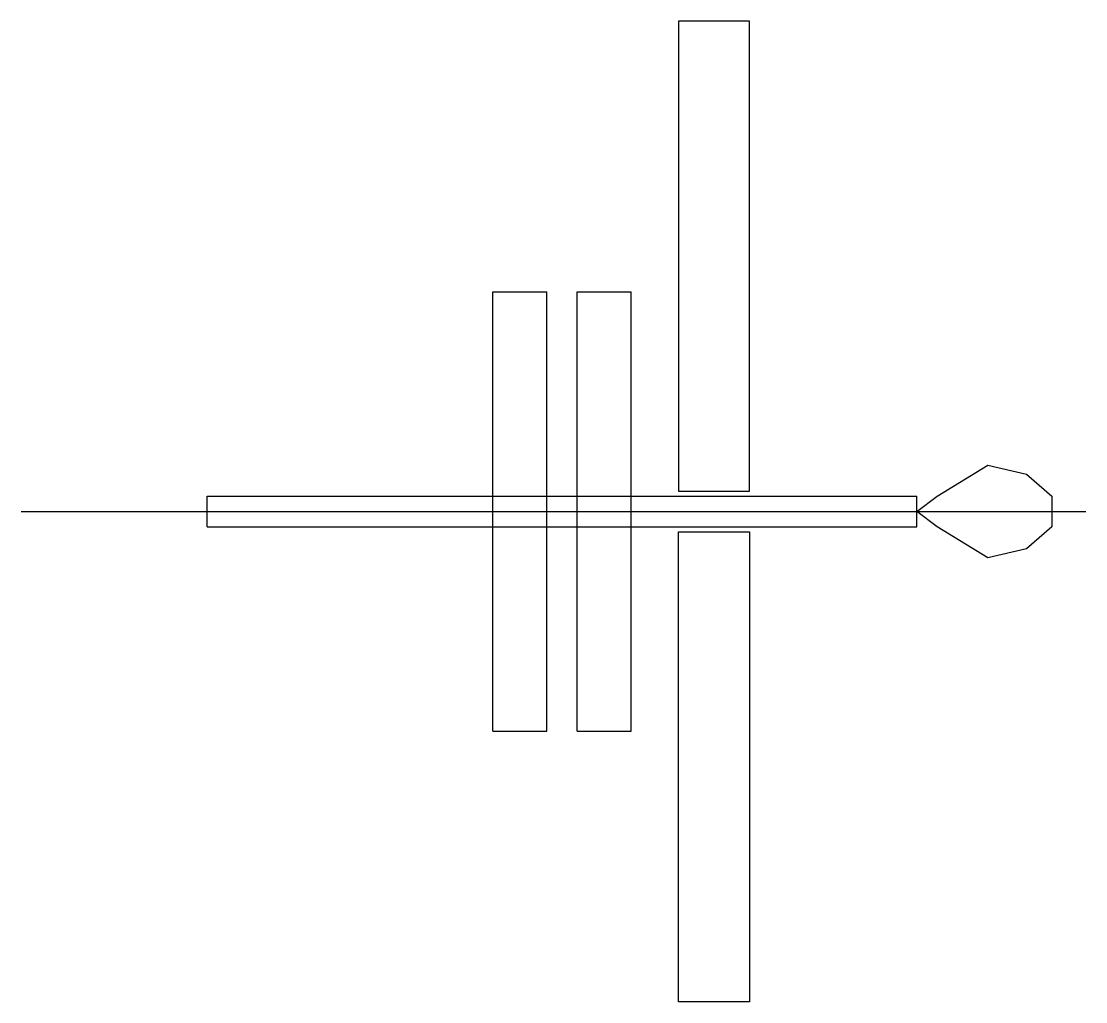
# Model space of a CAD drawing. Extents: x -32000 to 31000, y -29000 to 29000.
import ezdxf

# ---------------------------------------------------------------- set-up
doc = ezdxf.new("R2010")
doc.units = 0

msp = doc.modelspace()

# ---------------------------------------------------------------- linework, layer by layer
at = {"layer": 'AXIS'}
msp.add_line((-32000, 0), (31000, 0), dxfattribs=at)
at = {"layer": 'RINGS'}
for p, q in [((-4100, -13000), (-4100, 13000)), ((-4100, 13000), (-900, 13000)), ((-900, -13000), (-900, 13000)), ((900, -13000), (900, 13000)), ((900, 13000), (4100, 13000)), ((4100, -13000), (4100, 13000)), ((-4100, -13000), (-900, -13000)), ((900, -13000), (4100, -13000))]:
    msp.add_line(p, q, dxfattribs=at)
at = {"layer": 'SKIMMER'}
for p, q in [((22200, 900), (25200, 2750)), ((25200, 2750), (27500, 2200)), ((27500, 2200), (29000, 900)), ((21000, 0), (22200, 900)), ((29000, 900), (29000, -900)), ((22200, -900), (21000, 0)), ((25200, -2750), (22200, -900)), ((29000, -900), (27500, -2200)), ((27500, -2200), (25200, -2750))]:
    msp.add_line(p, q, dxfattribs=at)
at = {"layer": 'SOLAR'}
for p, q in [((11100, 29000), (6900, 29000)), ((6900, 29000), (6900, 1200)), ((11100, 1200), (11100, 29000)), ((6900, 1200), (11100, 1200)), ((6900, -1200), (11100, -1200)), ((6900, -29000), (6900, -1200)), ((11100, -1200), (11100, -29000)), ((11100, -29000), (6900, -29000))]:
    msp.add_line(p, q, dxfattribs=at)
at = {"layer": 'SPINE'}
for p, q in [((-21000, -900), (-21000, 900)), ((-21000, 900), (21000, 900)), ((21000, -900), (21000, 900)), ((-21000, -900), (21000, -900))]:
    msp.add_line(p, q, dxfattribs=at)

doc.saveas('drawing.dxf')
